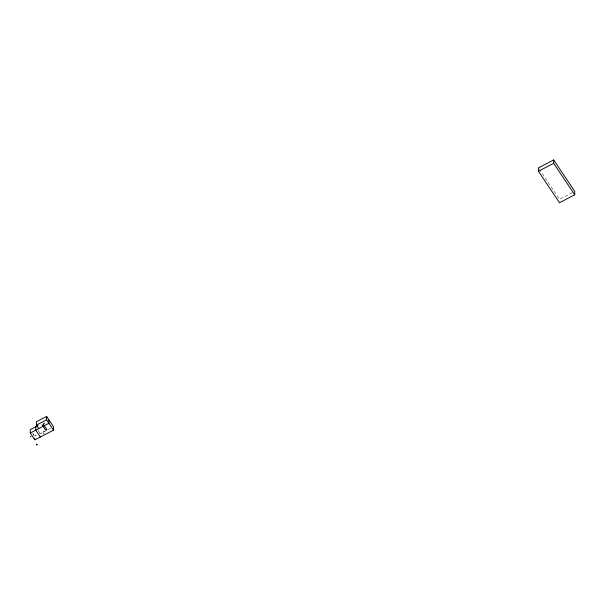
<?xml version="1.0" encoding="UTF-8"?>
<svg xmlns="http://www.w3.org/2000/svg" width="605" height="605" viewBox="0 0 605 605"><rect width="100%" height="100%" fill="white"/><g stroke="black" fill="none" stroke-linecap="round" stroke-linejoin="round"><path stroke-width="0.45" stroke-dasharray="3.02 2.27" d="M41.548 424.529L41.601 425.081M44.097 431.093C44.899 432.537 42.123 431.448 43.87 430.964M44.112 423.485L44.929 423.008L44.626 423.901M43.114 423.167L43.53 422.925L43.772 423.492M43.492 432.575L44.021 432.575M46.948 430.2L40.361 433.634L38.319 430.586M47.772 429.769L51.07 428.045M572.345 192.64L559.519 199.332L539.993 170.179M43.106 423.47L43.552 423.492M538.45 167.88L539.478 169.415M38.312 430.987L40.172 433.755M32.829 433.445L33.857 434.972M32.829 433.845L34.22 435.925"/><path stroke-width="0.91" d="M37.147 444.652C35.771 446.006 36.474 442.996 37.155 444.614M48.944 419.893L48.914 423.273L38.788 428.559L36.474 425.096L36.497 421.715L46.623 416.429L53.535 426.759L53.505 430.14L34.848 439.873L30.25 433.014L30.28 429.633L38.054 425.58M34.659 439.593L34.674 438.103M35.763 426.775L35.733 430.147L40.331 437.014M53.505 430.14L46.593 419.81L46.623 416.429M538.42 171.26L538.45 167.88L553.681 159.932L574.75 191.384L574.72 194.757L559.489 202.713L538.42 171.26L553.651 163.312L553.681 159.932M35.778 435.638L35.12 435.63M36.474 425.096L46.593 419.81M30.25 433.014L38.788 428.559M30.984 436.795L30.401 436.364M43.817 433.46L43.424 433.331M553.651 163.312L574.72 194.757M43.515 424.657L42.358 425.262L45.602 430.094L46.759 429.489L43.515 424.657"/></g></svg>
